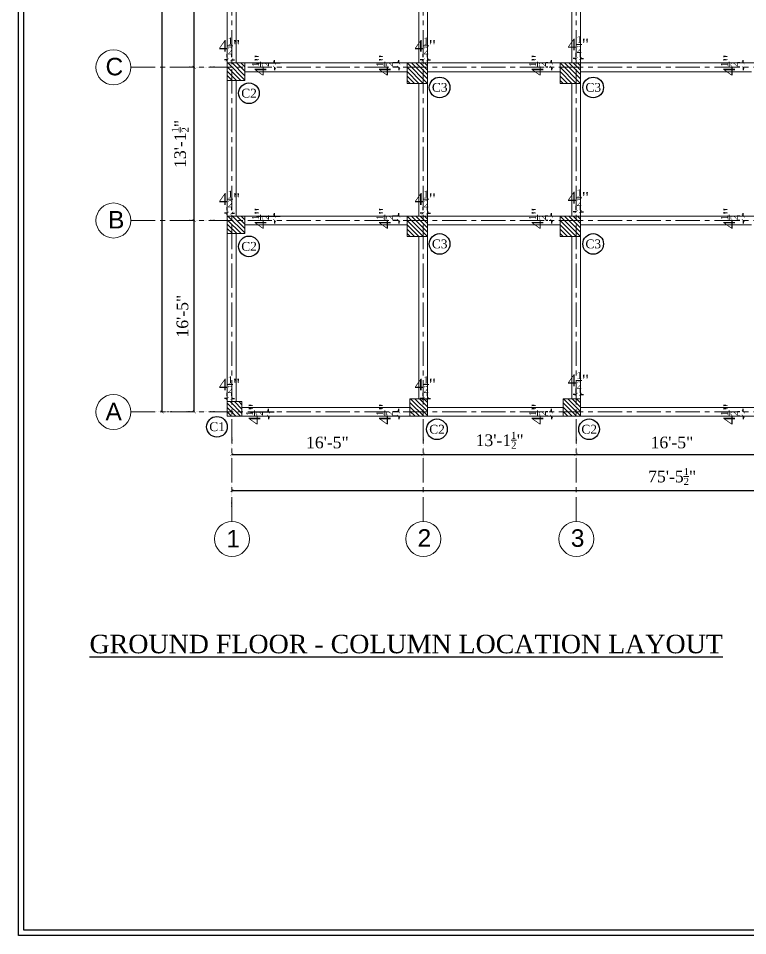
# Model space of a CAD drawing. Header units: feet. Extents: x 35006 to 48642, y 16494 to 18305.
# Drawn here: x 41911 to 42661, y 16494 to 17437 of the extents above; entities that cross this region are included whole.
import ezdxf

# ---------------------------------------------------------------- set-up
doc = ezdxf.new("R2010")
doc.units = ezdxf.units.FT
doc.linetypes.add('CENTER', pattern=[2, 1.25, -0.25, 0.25, -0.25])
doc.linetypes.add('DOT2', pattern=[0.125, 0, -0.125])
for name, color, linetype in [('0_TEXT', 1, 'Continuous'), ('DIM', 1, 'Continuous'), ('ST DIM', 11, 'Continuous'), ('ST TEX', 3, 'Continuous')]:
    doc.layers.add(name, color=color, linetype=linetype)
for name, color, linetype, lineweight in [('Column', 1, 'Continuous', 15), ('Hatch', 9, 'Continuous', 9), ('ST GRIDS', 6, 'CENTER', 9), ('Wall', 3, 'Continuous', 13)]:
    doc.layers.add(name, color=color, linetype=linetype, lineweight=lineweight)
doc.styles.add('RomanS', font='times.ttf')
doc.styles.get("Standard").update_dxf_attribs({"font": 'arial.ttf'})
doc.dimstyles.new('1-1', dxfattribs={"dimtxt": 9, "dimasz": 5, "dimexe": 6, "dimexo": 6, "dimgap": 3, "dimtad": 1, "dimdec": 1, "dimzin": 0, "dimdsep": 46, "dimlunit": 4, "dimtxsty": 'RomanS', "dimblk": 'ARCHTICK', "dimcen": 0.09, "dimclrd": 256, "dimclre": 256, "dimclrt": 3, "dimadec": 0, "dimazin": 0, "dimtfac": 0.6, "dimtdec": 1, "dimtix": 1, "dimtofl": 0, "dimtmove": 1, "dimatfit": 0, "dimfxl": 1, "dimtolj": 1, "dimtzin": 0, "dimarcsym": 0})
pattern_1 = [(315, (2300.4924, 9), (2.24506403, 2.24506403), [])]
pattern_2 = [(315, (2309.4924, 0), (2.24506403, 2.24506403), [])]

# ---------------------------------------------------------------- blocks, each defined once
blk = doc.blocks.new('_ArchTick')
at = {"color": 0, "const_width": 0.15}
blk.add_lwpolyline([(-0.5, -0.5), (0.5, 0.5)], dxfattribs=at)
blk = doc.blocks.new('*D29')
at = {"layer": 'Defpoints', "color": 0, "ltscale": 10, "transparency": 16777216}
for p in [(42092.27, 17583.88), (42131.44, 17583.88), (42131.44, 17387.03)]:
    blk.add_point(p, dxfattribs=at)
at = {"layer": 'ST DIM', "linetype": 'DOT2', "lineweight": -2, "ltscale": 10, "transparency": 16777216}
for p, q in [((42125.44, 17583.88), (42086.27, 17583.88)), ((42125.44, 17387.03), (42086.27, 17387.03))]:
    blk.add_line(p, q, dxfattribs=at)
at = {"layer": 'ST DIM', "lineweight": -2, "ltscale": 10, "transparency": 16777216}
blk.add_line((42092.27, 17387.03), (42092.27, 17583.88), dxfattribs=at)
at = {"layer": 'ST DIM', "lineweight": -2, "ltscale": 10, "transparency": 16777216, "xscale": 3, "yscale": 3, "zscale": 3}
for p, rotation in [((42092.27, 17583.88), 90), ((42092.27, 17387.03), 270)]:
    blk.add_blockref('_ArchTick', p, dxfattribs=dict(at, rotation=rotation))
at = {"layer": 'ST DIM', "color": 3, "lineweight": 13, "ltscale": 10, "transparency": 16777216, "insert": (42080.16, 17485.46), "char_height": 12, "attachment_point": 5, "rotation": 90, "style": 'RomanS'}
blk.add_mtext('\\A1;16\'-5"', dxfattribs=at)
blk = doc.blocks.new('*D30')
at = {"layer": 'Defpoints', "color": 0, "ltscale": 10, "transparency": 16777216}
for p in [(42092.27, 17387.03), (42131.44, 17387.03), (42131.44, 17229.56)]:
    blk.add_point(p, dxfattribs=at)
at = {"layer": 'ST DIM', "linetype": 'DOT2', "lineweight": -2, "ltscale": 10, "transparency": 16777216}
for p, q in [((42125.44, 17387.03), (42086.27, 17387.03)), ((42125.44, 17229.56), (42086.27, 17229.56))]:
    blk.add_line(p, q, dxfattribs=at)
at = {"layer": 'ST DIM', "lineweight": -2, "ltscale": 10, "transparency": 16777216}
blk.add_line((42092.27, 17229.56), (42092.27, 17387.03), dxfattribs=at)
at = {"layer": 'ST DIM', "lineweight": -2, "ltscale": 10, "transparency": 16777216, "xscale": 3, "yscale": 3, "zscale": 3}
for p, rotation in [((42092.27, 17387.03), 90), ((42092.27, 17229.56), 270)]:
    blk.add_blockref('_ArchTick', p, dxfattribs=dict(at, rotation=rotation))
at = {"layer": 'ST DIM', "color": 3, "lineweight": 13, "ltscale": 10, "transparency": 16777216, "insert": (42077.78, 17308.29), "char_height": 12, "attachment_point": 5, "rotation": 90, "style": 'RomanS'}
blk.add_mtext('\\A1;13\'-1{\\H0.6x;\\S1/2;}"', dxfattribs=at)
blk = doc.blocks.new('*D31')
at = {"layer": 'Defpoints', "color": 0, "ltscale": 10, "transparency": 16777216}
for p in [(42092.27, 17229.56), (42131.44, 17229.56), (42131.44, 17032.81)]:
    blk.add_point(p, dxfattribs=at)
at = {"layer": 'ST DIM', "linetype": 'DOT2', "lineweight": -2, "ltscale": 10, "transparency": 16777216}
for p, q in [((42125.44, 17229.56), (42086.27, 17229.56)), ((42125.44, 17032.81), (42086.27, 17032.81))]:
    blk.add_line(p, q, dxfattribs=at)
at = {"layer": 'ST DIM', "lineweight": -2, "ltscale": 10, "transparency": 16777216}
blk.add_line((42092.27, 17032.81), (42092.27, 17229.56), dxfattribs=at)
at = {"layer": 'ST DIM', "lineweight": -2, "ltscale": 10, "transparency": 16777216, "xscale": 3, "yscale": 3, "zscale": 3}
for p, rotation in [((42092.27, 17229.56), 90), ((42092.27, 17032.81), 270)]:
    blk.add_blockref('_ArchTick', p, dxfattribs=dict(at, rotation=rotation))
at = {"layer": 'ST DIM', "color": 3, "lineweight": 13, "ltscale": 10, "transparency": 16777216, "insert": (42080.16, 17131.18), "char_height": 12, "attachment_point": 5, "rotation": 90, "style": 'RomanS'}
blk.add_mtext('\\A1;16\'-5"', dxfattribs=at)
blk = doc.blocks.new('*D32')
at = {"layer": 'Defpoints', "color": 0, "ltscale": 10, "transparency": 16777216}
for p in [(42130.78, 17018.71), (42327.63, 17018.71), (42327.63, 16989.15)]:
    blk.add_point(p, dxfattribs=at)
at = {"layer": 'ST DIM', "linetype": 'DOT2', "lineweight": -2, "ltscale": 10, "transparency": 16777216}
for p, q in [((42130.78, 17012.71), (42130.78, 16983.15)), ((42327.63, 17012.71), (42327.63, 16983.15))]:
    blk.add_line(p, q, dxfattribs=at)
at = {"layer": 'ST DIM', "lineweight": -2, "ltscale": 10, "transparency": 16777216}
blk.add_line((42130.78, 16989.15), (42327.63, 16989.15), dxfattribs=at)
at = {"layer": 'ST DIM', "lineweight": -2, "ltscale": 10, "transparency": 16777216, "xscale": 3, "yscale": 3, "zscale": 3, "rotation": 180}
blk.add_blockref('_ArchTick', (42130.78, 16989.15), dxfattribs=at)
at = {"layer": 'ST DIM', "lineweight": -2, "ltscale": 10, "transparency": 16777216, "xscale": 3, "yscale": 3, "zscale": 3}
blk.add_blockref('_ArchTick', (42327.63, 16989.15), dxfattribs=at)
at = {"layer": 'ST DIM', "color": 3, "lineweight": 13, "ltscale": 10, "transparency": 16777216, "insert": (42229.2, 17001.26), "char_height": 12, "attachment_point": 5, "style": 'RomanS'}
blk.add_mtext('\\A1;16\'-5"', dxfattribs=at)
blk = doc.blocks.new('*D24')
at = {"layer": 'Defpoints', "color": 0, "ltscale": 10, "transparency": 16777216}
for p in [(42327.63, 17018.71), (42485.02, 17018.71), (42485.02, 16989.15)]:
    blk.add_point(p, dxfattribs=at)
at = {"layer": 'ST DIM', "linetype": 'DOT2', "lineweight": -2, "ltscale": 10, "transparency": 16777216}
for p, q in [((42327.63, 17012.71), (42327.63, 16983.15)), ((42485.02, 17012.71), (42485.02, 16983.15))]:
    blk.add_line(p, q, dxfattribs=at)
at = {"layer": 'ST DIM', "lineweight": -2, "ltscale": 10, "transparency": 16777216}
blk.add_line((42327.63, 16989.15), (42485.02, 16989.15), dxfattribs=at)
at = {"layer": 'ST DIM', "lineweight": -2, "ltscale": 10, "transparency": 16777216, "xscale": 3, "yscale": 3, "zscale": 3, "rotation": 180}
blk.add_blockref('_ArchTick', (42327.63, 16989.15), dxfattribs=at)
at = {"layer": 'ST DIM', "lineweight": -2, "ltscale": 10, "transparency": 16777216, "xscale": 3, "yscale": 3, "zscale": 3}
blk.add_blockref('_ArchTick', (42485.02, 16989.15), dxfattribs=at)
at = {"layer": 'ST DIM', "color": 3, "lineweight": 13, "ltscale": 10, "transparency": 16777216, "insert": (42406.32, 17003.64), "char_height": 12, "attachment_point": 5, "style": 'RomanS'}
blk.add_mtext('\\A1;13\'-1{\\H0.6x;\\S1/2;}"', dxfattribs=at)
blk = doc.blocks.new('*D25')
at = {"layer": 'Defpoints', "color": 0, "ltscale": 10, "transparency": 16777216}
for p in [(42485.02, 17018.71), (42681.94, 17018.71), (42681.94, 16989.15)]:
    blk.add_point(p, dxfattribs=at)
at = {"layer": 'ST DIM', "linetype": 'DOT2', "lineweight": -2, "ltscale": 10, "transparency": 16777216}
for p, q in [((42485.02, 17012.71), (42485.02, 16983.15)), ((42681.94, 17012.71), (42681.94, 16983.15))]:
    blk.add_line(p, q, dxfattribs=at)
at = {"layer": 'ST DIM', "lineweight": -2, "ltscale": 10, "transparency": 16777216}
blk.add_line((42485.02, 16989.15), (42681.94, 16989.15), dxfattribs=at)
at = {"layer": 'ST DIM', "lineweight": -2, "ltscale": 10, "transparency": 16777216, "xscale": 3, "yscale": 3, "zscale": 3, "rotation": 180}
blk.add_blockref('_ArchTick', (42485.02, 16989.15), dxfattribs=at)
at = {"layer": 'ST DIM', "lineweight": -2, "ltscale": 10, "transparency": 16777216, "xscale": 3, "yscale": 3, "zscale": 3}
blk.add_blockref('_ArchTick', (42681.94, 16989.15), dxfattribs=at)
at = {"layer": 'ST DIM', "color": 3, "lineweight": 13, "ltscale": 10, "transparency": 16777216, "insert": (42583.48, 17001.26), "char_height": 12, "attachment_point": 5, "style": 'RomanS'}
blk.add_mtext('\\A1;16\'-5"', dxfattribs=at)
blk = doc.blocks.new('*D33')
at = {"layer": 'Defpoints', "color": 0, "ltscale": 10, "transparency": 16777216}
for p in [(43036.42, 16951.83), (42131.02, 16920.25), (43036.42, 16920.25)]:
    blk.add_point(p, dxfattribs=at)
at = {"layer": 'ST DIM', "linetype": 'DOT2', "lineweight": -2, "ltscale": 10, "transparency": 16777216}
for p, q in [((42131.02, 16926.25), (42131.02, 16957.83)), ((43036.42, 16926.25), (43036.42, 16957.83))]:
    blk.add_line(p, q, dxfattribs=at)
at = {"layer": 'ST DIM', "lineweight": -2, "ltscale": 10, "transparency": 16777216}
blk.add_line((42131.02, 16951.83), (43036.42, 16951.83), dxfattribs=at)
at = {"layer": 'ST DIM', "lineweight": -2, "ltscale": 10, "transparency": 16777216, "xscale": 3, "yscale": 3, "zscale": 3, "rotation": 180}
blk.add_blockref('_ArchTick', (42131.02, 16951.83), dxfattribs=at)
at = {"layer": 'ST DIM', "lineweight": -2, "ltscale": 10, "transparency": 16777216, "xscale": 3, "yscale": 3, "zscale": 3}
blk.add_blockref('_ArchTick', (43036.42, 16951.83), dxfattribs=at)
at = {"layer": 'ST DIM', "color": 3, "lineweight": 13, "ltscale": 10, "transparency": 16777216, "insert": (42583.72, 16966.34), "char_height": 12, "attachment_point": 5, "style": 'RomanS'}
blk.add_mtext('\\A1;75\'-5{\\H0.6x;\\S1/2;}"', dxfattribs=at)
blk = doc.blocks.new('*D23')
at = {"layer": 'Defpoints', "color": 0, "ltscale": 10, "transparency": 16777216}
for p in [(42059.28, 17938.21), (42092.27, 17938.21), (42092.27, 17032.81)]:
    blk.add_point(p, dxfattribs=at)
at = {"layer": 'ST DIM', "linetype": 'DOT2', "lineweight": -2, "ltscale": 10, "transparency": 16777216}
for p, q in [((42086.27, 17938.21), (42053.28, 17938.21)), ((42086.27, 17032.81), (42053.28, 17032.81))]:
    blk.add_line(p, q, dxfattribs=at)
at = {"layer": 'ST DIM', "lineweight": -2, "ltscale": 10, "transparency": 16777216}
blk.add_line((42059.28, 17032.81), (42059.28, 17938.21), dxfattribs=at)
at = {"layer": 'ST DIM', "lineweight": -2, "ltscale": 10, "transparency": 16777216, "xscale": 3, "yscale": 3, "zscale": 3}
for p, rotation in [((42059.28, 17938.21), 90), ((42059.28, 17032.81), 270)]:
    blk.add_blockref('_ArchTick', p, dxfattribs=dict(at, rotation=rotation))
at = {"layer": 'ST DIM', "color": 3, "lineweight": 13, "ltscale": 10, "transparency": 16777216, "insert": (42044.78, 17485.51), "char_height": 12, "attachment_point": 5, "rotation": 90, "style": 'RomanS'}
blk.add_mtext('\\A1;75\'-5{\\H0.6x;\\S1/2;}"', dxfattribs=at)
blk = doc.blocks.new('*D48')
at = {"layer": 'Defpoints', "color": 0, "ltscale": 10, "transparency": 16777216}
for p in [(42126.28, 17391.55), (42130.78, 17394.66), (42130.78, 17391.55)]:
    blk.add_point(p, dxfattribs=at)
at = {"layer": 'ST DIM', "lineweight": -2, "ltscale": 10, "transparency": 16777216}
for p, q in [((42126.28, 17397.55), (42126.28, 17400.66)), ((42130.78, 17397.55), (42130.78, 17400.66)), ((42126.28, 17394.66), (42123.28, 17394.66)), ((42130.78, 17394.66), (42133.78, 17394.66))]:
    blk.add_line(p, q, dxfattribs=at)
at = {"layer": 'ST DIM', "lineweight": -2, "ltscale": 10, "transparency": 16777216, "xscale": 3, "yscale": 3, "zscale": 3}
blk.add_blockref('_ArchTick', (42126.28, 17394.66), dxfattribs=at)
at = {"layer": 'ST DIM', "lineweight": -2, "ltscale": 10, "transparency": 16777216, "xscale": 3, "yscale": 3, "zscale": 3, "rotation": 180}
blk.add_blockref('_ArchTick', (42130.78, 17394.66), dxfattribs=at)
at = {"layer": 'ST DIM', "color": 3, "lineweight": 13, "ltscale": 10, "transparency": 16777216, "insert": (42128.53, 17409.05), "char_height": 12, "attachment_point": 5, "style": 'RomanS'}
blk.add_mtext('\\A1;4{\\H0.6x;\\S1/2;}"', dxfattribs=at)
blk = doc.blocks.new('*D49')
at = {"layer": 'Defpoints', "color": 0, "ltscale": 10, "transparency": 16777216}
for p in [(42150.42, 17391.55), (42174.79, 17387.05), (42174.79, 17387.05)]:
    blk.add_point(p, dxfattribs=at)
at = {"layer": 'ST DIM', "lineweight": -2, "ltscale": 10, "transparency": 16777216}
for p, q in [((42156.42, 17391.55), (42180.79, 17391.55)), ((42174.79, 17391.55), (42174.79, 17394.55)), ((42174.79, 17387.05), (42174.79, 17384.05)), ((42180.79, 17387.05), (42180.79, 17387.05))]:
    blk.add_line(p, q, dxfattribs=at)
at = {"layer": 'ST DIM', "lineweight": -2, "ltscale": 10, "transparency": 16777216, "xscale": 3, "yscale": 3, "zscale": 3}
for p, rotation in [((42174.79, 17391.55), 270), ((42174.79, 17387.05), 90)]:
    blk.add_blockref('_ArchTick', p, dxfattribs=dict(at, rotation=rotation))
at = {"layer": 'ST DIM', "color": 3, "lineweight": 13, "ltscale": 10, "transparency": 16777216, "insert": (42160.4, 17389.3), "char_height": 12, "attachment_point": 5, "rotation": 90, "style": 'RomanS'}
blk.add_mtext('\\A1;4{\\H0.6x;\\S1/2;}"', dxfattribs=at)
blk = doc.blocks.new('*D50')
at = {"layer": 'Defpoints', "color": 0, "ltscale": 10, "transparency": 16777216}
for p in [(42327.63, 17391.55), (42332.13, 17394.66), (42332.13, 17391.55)]:
    blk.add_point(p, dxfattribs=at)
at = {"layer": 'ST DIM', "lineweight": -2, "ltscale": 10, "transparency": 16777216}
for p, q in [((42327.63, 17397.55), (42327.63, 17400.66)), ((42332.13, 17397.55), (42332.13, 17400.66)), ((42327.63, 17394.66), (42324.63, 17394.66)), ((42332.13, 17394.66), (42335.13, 17394.66))]:
    blk.add_line(p, q, dxfattribs=at)
at = {"layer": 'ST DIM', "lineweight": -2, "ltscale": 10, "transparency": 16777216, "xscale": 3, "yscale": 3, "zscale": 3}
blk.add_blockref('_ArchTick', (42327.63, 17394.66), dxfattribs=at)
at = {"layer": 'ST DIM', "lineweight": -2, "ltscale": 10, "transparency": 16777216, "xscale": 3, "yscale": 3, "zscale": 3, "rotation": 180}
blk.add_blockref('_ArchTick', (42332.13, 17394.66), dxfattribs=at)
at = {"layer": 'ST DIM', "color": 3, "lineweight": 13, "ltscale": 10, "transparency": 16777216, "insert": (42329.88, 17409.05), "char_height": 12, "attachment_point": 5, "style": 'RomanS'}
blk.add_mtext('\\A1;4{\\H0.6x;\\S1/2;}"', dxfattribs=at)
blk = doc.blocks.new('*D51')
at = {"layer": 'Defpoints', "color": 0, "ltscale": 10, "transparency": 16777216}
for p in [(42485.02, 17391.55), (42489.52, 17396.07), (42489.52, 17391.55)]:
    blk.add_point(p, dxfattribs=at)
at = {"layer": 'ST DIM', "lineweight": -2, "ltscale": 10, "transparency": 16777216}
for p, q in [((42485.02, 17397.55), (42485.02, 17402.07)), ((42489.52, 17397.55), (42489.52, 17402.07)), ((42485.02, 17396.07), (42482.02, 17396.07)), ((42489.52, 17396.07), (42492.52, 17396.07))]:
    blk.add_line(p, q, dxfattribs=at)
at = {"layer": 'ST DIM', "lineweight": -2, "ltscale": 10, "transparency": 16777216, "xscale": 3, "yscale": 3, "zscale": 3}
blk.add_blockref('_ArchTick', (42485.02, 17396.07), dxfattribs=at)
at = {"layer": 'ST DIM', "lineweight": -2, "ltscale": 10, "transparency": 16777216, "xscale": 3, "yscale": 3, "zscale": 3, "rotation": 180}
blk.add_blockref('_ArchTick', (42489.52, 17396.07), dxfattribs=at)
at = {"layer": 'ST DIM', "color": 3, "lineweight": 13, "ltscale": 10, "transparency": 16777216, "insert": (42487.27, 17410.45), "char_height": 12, "attachment_point": 5, "style": 'RomanS'}
blk.add_mtext('\\A1;4{\\H0.6x;\\S1/2;}"', dxfattribs=at)
blk = doc.blocks.new('*D55')
at = {"layer": 'Defpoints', "color": 0, "ltscale": 10, "transparency": 16777216}
for p in [(42308.13, 17391.55), (42302.56, 17387.05), (42308.13, 17387.05)]:
    blk.add_point(p, dxfattribs=at)
at = {"layer": 'ST DIM', "lineweight": -2, "ltscale": 10, "transparency": 16777216}
for p, q in [((42302.13, 17391.55), (42296.56, 17391.55)), ((42302.56, 17391.55), (42302.56, 17394.55)), ((42302.13, 17387.05), (42296.56, 17387.05)), ((42302.56, 17387.05), (42302.56, 17384.05))]:
    blk.add_line(p, q, dxfattribs=at)
at = {"layer": 'ST DIM', "lineweight": -2, "ltscale": 10, "transparency": 16777216, "xscale": 3, "yscale": 3, "zscale": 3}
for p, rotation in [((42302.56, 17391.55), 270), ((42302.56, 17387.05), 90)]:
    blk.add_blockref('_ArchTick', p, dxfattribs=dict(at, rotation=rotation))
at = {"layer": 'ST DIM', "color": 3, "lineweight": 13, "ltscale": 10, "transparency": 16777216, "insert": (42288.17, 17389.3), "char_height": 12, "attachment_point": 5, "rotation": 90, "style": 'RomanS'}
blk.add_mtext('\\A1;4{\\H0.6x;\\S1/2;}"', dxfattribs=at)
blk = doc.blocks.new('*D56')
at = {"layer": 'Defpoints', "color": 0, "ltscale": 10, "transparency": 16777216}
for p in [(42462.02, 17391.55), (42459.66, 17387.05), (42462.02, 17387.05)]:
    blk.add_point(p, dxfattribs=at)
at = {"layer": 'ST DIM', "lineweight": -2, "ltscale": 10, "transparency": 16777216}
for p, q in [((42456.02, 17391.55), (42453.66, 17391.55)), ((42459.66, 17391.55), (42459.66, 17394.55)), ((42456.02, 17387.05), (42453.66, 17387.05)), ((42459.66, 17387.05), (42459.66, 17384.05))]:
    blk.add_line(p, q, dxfattribs=at)
at = {"layer": 'ST DIM', "lineweight": -2, "ltscale": 10, "transparency": 16777216, "xscale": 3, "yscale": 3, "zscale": 3}
for p, rotation in [((42459.66, 17391.55), 270), ((42459.66, 17387.05), 90)]:
    blk.add_blockref('_ArchTick', p, dxfattribs=dict(at, rotation=rotation))
at = {"layer": 'ST DIM', "color": 3, "lineweight": 13, "ltscale": 10, "transparency": 16777216, "insert": (42445.27, 17389.3), "char_height": 12, "attachment_point": 5, "rotation": 90, "style": 'RomanS'}
blk.add_mtext('\\A1;4{\\H0.6x;\\S1/2;}"', dxfattribs=at)
blk = doc.blocks.new('*D57')
at = {"layer": 'Defpoints', "color": 0, "ltscale": 10, "transparency": 16777216}
for p in [(42659.23, 17391.55), (42656.86, 17387.05), (42659.23, 17387.05)]:
    blk.add_point(p, dxfattribs=at)
at = {"layer": 'ST DIM', "lineweight": -2, "ltscale": 10, "transparency": 16777216}
for p, q in [((42653.23, 17391.55), (42650.86, 17391.55)), ((42656.86, 17391.55), (42656.86, 17394.55)), ((42653.23, 17387.05), (42650.86, 17387.05)), ((42656.86, 17387.05), (42656.86, 17384.05))]:
    blk.add_line(p, q, dxfattribs=at)
at = {"layer": 'ST DIM', "lineweight": -2, "ltscale": 10, "transparency": 16777216, "xscale": 3, "yscale": 3, "zscale": 3}
for p, rotation in [((42656.86, 17391.55), 270), ((42656.86, 17387.05), 90)]:
    blk.add_blockref('_ArchTick', p, dxfattribs=dict(at, rotation=rotation))
at = {"layer": 'ST DIM', "color": 3, "lineweight": 13, "ltscale": 10, "transparency": 16777216, "insert": (42642.48, 17389.3), "char_height": 12, "attachment_point": 5, "rotation": 90, "style": 'RomanS'}
blk.add_mtext('\\A1;4{\\H0.6x;\\S1/2;}"', dxfattribs=at)
blk = doc.blocks.new('*D84')
at = {"layer": 'Defpoints', "color": 0, "ltscale": 10, "transparency": 16777216}
for p in [(42126.28, 17234.11), (42130.78, 17237.22), (42130.78, 17234.11)]:
    blk.add_point(p, dxfattribs=at)
at = {"layer": 'ST DIM', "lineweight": -2, "ltscale": 10, "transparency": 16777216}
for p, q in [((42126.28, 17240.11), (42126.28, 17243.22)), ((42130.78, 17240.11), (42130.78, 17243.22)), ((42126.28, 17237.22), (42123.28, 17237.22)), ((42130.78, 17237.22), (42133.78, 17237.22))]:
    blk.add_line(p, q, dxfattribs=at)
at = {"layer": 'ST DIM', "lineweight": -2, "ltscale": 10, "transparency": 16777216, "xscale": 3, "yscale": 3, "zscale": 3}
blk.add_blockref('_ArchTick', (42126.28, 17237.22), dxfattribs=at)
at = {"layer": 'ST DIM', "lineweight": -2, "ltscale": 10, "transparency": 16777216, "xscale": 3, "yscale": 3, "zscale": 3, "rotation": 180}
blk.add_blockref('_ArchTick', (42130.78, 17237.22), dxfattribs=at)
at = {"layer": 'ST DIM', "color": 3, "lineweight": 13, "ltscale": 10, "transparency": 16777216, "insert": (42128.53, 17251.61), "char_height": 12, "attachment_point": 5, "style": 'RomanS'}
blk.add_mtext('\\A1;4{\\H0.6x;\\S1/2;}"', dxfattribs=at)
blk = doc.blocks.new('*D85')
at = {"layer": 'Defpoints', "color": 0, "ltscale": 10, "transparency": 16777216}
for p in [(42150.42, 17234.11), (42174.79, 17229.61), (42174.79, 17229.61)]:
    blk.add_point(p, dxfattribs=at)
at = {"layer": 'ST DIM', "lineweight": -2, "ltscale": 10, "transparency": 16777216}
for p, q in [((42156.42, 17234.11), (42180.79, 17234.11)), ((42174.79, 17234.11), (42174.79, 17237.11)), ((42174.79, 17229.61), (42174.79, 17226.61)), ((42180.79, 17229.61), (42180.79, 17229.61))]:
    blk.add_line(p, q, dxfattribs=at)
at = {"layer": 'ST DIM', "lineweight": -2, "ltscale": 10, "transparency": 16777216, "xscale": 3, "yscale": 3, "zscale": 3}
for p, rotation in [((42174.79, 17234.11), 270), ((42174.79, 17229.61), 90)]:
    blk.add_blockref('_ArchTick', p, dxfattribs=dict(at, rotation=rotation))
at = {"layer": 'ST DIM', "color": 3, "lineweight": 13, "ltscale": 10, "transparency": 16777216, "insert": (42160.4, 17231.86), "char_height": 12, "attachment_point": 5, "rotation": 90, "style": 'RomanS'}
blk.add_mtext('\\A1;4{\\H0.6x;\\S1/2;}"', dxfattribs=at)
blk = doc.blocks.new('*D86')
at = {"layer": 'Defpoints', "color": 0, "ltscale": 10, "transparency": 16777216}
for p in [(42327.63, 17234.11), (42332.13, 17237.22), (42332.13, 17234.11)]:
    blk.add_point(p, dxfattribs=at)
at = {"layer": 'ST DIM', "lineweight": -2, "ltscale": 10, "transparency": 16777216}
for p, q in [((42327.63, 17240.11), (42327.63, 17243.22)), ((42332.13, 17240.11), (42332.13, 17243.22)), ((42327.63, 17237.22), (42324.63, 17237.22)), ((42332.13, 17237.22), (42335.13, 17237.22))]:
    blk.add_line(p, q, dxfattribs=at)
at = {"layer": 'ST DIM', "lineweight": -2, "ltscale": 10, "transparency": 16777216, "xscale": 3, "yscale": 3, "zscale": 3}
blk.add_blockref('_ArchTick', (42327.63, 17237.22), dxfattribs=at)
at = {"layer": 'ST DIM', "lineweight": -2, "ltscale": 10, "transparency": 16777216, "xscale": 3, "yscale": 3, "zscale": 3, "rotation": 180}
blk.add_blockref('_ArchTick', (42332.13, 17237.22), dxfattribs=at)
at = {"layer": 'ST DIM', "color": 3, "lineweight": 13, "ltscale": 10, "transparency": 16777216, "insert": (42329.88, 17251.61), "char_height": 12, "attachment_point": 5, "style": 'RomanS'}
blk.add_mtext('\\A1;4{\\H0.6x;\\S1/2;}"', dxfattribs=at)
blk = doc.blocks.new('*D90')
at = {"layer": 'Defpoints', "color": 0, "ltscale": 10, "transparency": 16777216}
for p in [(42308.13, 17234.11), (42302.56, 17229.61), (42308.13, 17229.61)]:
    blk.add_point(p, dxfattribs=at)
at = {"layer": 'ST DIM', "lineweight": -2, "ltscale": 10, "transparency": 16777216}
for p, q in [((42302.13, 17234.11), (42296.56, 17234.11)), ((42302.56, 17234.11), (42302.56, 17237.11)), ((42302.13, 17229.61), (42296.56, 17229.61)), ((42302.56, 17229.61), (42302.56, 17226.61))]:
    blk.add_line(p, q, dxfattribs=at)
at = {"layer": 'ST DIM', "lineweight": -2, "ltscale": 10, "transparency": 16777216, "xscale": 3, "yscale": 3, "zscale": 3}
for p, rotation in [((42302.56, 17234.11), 270), ((42302.56, 17229.61), 90)]:
    blk.add_blockref('_ArchTick', p, dxfattribs=dict(at, rotation=rotation))
at = {"layer": 'ST DIM', "color": 3, "lineweight": 13, "ltscale": 10, "transparency": 16777216, "insert": (42288.17, 17231.86), "char_height": 12, "attachment_point": 5, "rotation": 90, "style": 'RomanS'}
blk.add_mtext('\\A1;4{\\H0.6x;\\S1/2;}"', dxfattribs=at)
blk = doc.blocks.new('*D91')
at = {"layer": 'Defpoints', "color": 0, "ltscale": 10, "transparency": 16777216}
for p in [(42659.23, 17234.11), (42656.86, 17229.61), (42659.23, 17229.61)]:
    blk.add_point(p, dxfattribs=at)
at = {"layer": 'ST DIM', "lineweight": -2, "ltscale": 10, "transparency": 16777216}
for p, q in [((42653.23, 17234.11), (42650.86, 17234.11)), ((42656.86, 17234.11), (42656.86, 17237.11)), ((42653.23, 17229.61), (42650.86, 17229.61)), ((42656.86, 17229.61), (42656.86, 17226.61))]:
    blk.add_line(p, q, dxfattribs=at)
at = {"layer": 'ST DIM', "lineweight": -2, "ltscale": 10, "transparency": 16777216, "xscale": 3, "yscale": 3, "zscale": 3}
for p, rotation in [((42656.86, 17234.11), 270), ((42656.86, 17229.61), 90)]:
    blk.add_blockref('_ArchTick', p, dxfattribs=dict(at, rotation=rotation))
at = {"layer": 'ST DIM', "color": 3, "lineweight": 13, "ltscale": 10, "transparency": 16777216, "insert": (42642.48, 17231.86), "char_height": 12, "attachment_point": 5, "rotation": 90, "style": 'RomanS'}
blk.add_mtext('\\A1;4{\\H0.6x;\\S1/2;}"', dxfattribs=at)
blk = doc.blocks.new('*D94')
at = {"layer": 'Defpoints', "color": 0, "ltscale": 10, "transparency": 16777216}
for p in [(42126.28, 17043.31), (42130.78, 17046.42), (42130.78, 17043.31)]:
    blk.add_point(p, dxfattribs=at)
at = {"layer": 'ST DIM', "lineweight": -2, "ltscale": 10, "transparency": 16777216}
for p, q in [((42126.28, 17049.31), (42126.28, 17052.42)), ((42130.78, 17049.31), (42130.78, 17052.42)), ((42126.28, 17046.42), (42123.28, 17046.42)), ((42130.78, 17046.42), (42133.78, 17046.42))]:
    blk.add_line(p, q, dxfattribs=at)
at = {"layer": 'ST DIM', "lineweight": -2, "ltscale": 10, "transparency": 16777216, "xscale": 3, "yscale": 3, "zscale": 3}
blk.add_blockref('_ArchTick', (42126.28, 17046.42), dxfattribs=at)
at = {"layer": 'ST DIM', "lineweight": -2, "ltscale": 10, "transparency": 16777216, "xscale": 3, "yscale": 3, "zscale": 3, "rotation": 180}
blk.add_blockref('_ArchTick', (42130.78, 17046.42), dxfattribs=at)
at = {"layer": 'ST DIM', "color": 3, "lineweight": 13, "ltscale": 10, "transparency": 16777216, "insert": (42128.53, 17060.81), "char_height": 12, "attachment_point": 5, "style": 'RomanS'}
blk.add_mtext('\\A1;4{\\H0.6x;\\S1/2;}"', dxfattribs=at)
blk = doc.blocks.new('*D95')
at = {"layer": 'Defpoints', "color": 0, "ltscale": 10, "transparency": 16777216}
for p in [(42144.24, 17032.81), (42168.6, 17028.31), (42168.6, 17028.31)]:
    blk.add_point(p, dxfattribs=at)
at = {"layer": 'ST DIM', "lineweight": -2, "ltscale": 10, "transparency": 16777216}
for p, q in [((42150.24, 17032.81), (42174.6, 17032.81)), ((42168.6, 17032.81), (42168.6, 17035.81)), ((42168.6, 17028.31), (42168.6, 17025.31)), ((42174.6, 17028.31), (42174.6, 17028.31))]:
    blk.add_line(p, q, dxfattribs=at)
at = {"layer": 'ST DIM', "lineweight": -2, "ltscale": 10, "transparency": 16777216, "xscale": 3, "yscale": 3, "zscale": 3}
for p, rotation in [((42168.6, 17032.81), 270), ((42168.6, 17028.31), 90)]:
    blk.add_blockref('_ArchTick', p, dxfattribs=dict(at, rotation=rotation))
at = {"layer": 'ST DIM', "color": 3, "lineweight": 13, "ltscale": 10, "transparency": 16777216, "insert": (42154.22, 17030.56), "char_height": 12, "attachment_point": 5, "rotation": 90, "style": 'RomanS'}
blk.add_mtext('\\A1;4{\\H0.6x;\\S1/2;}"', dxfattribs=at)
blk = doc.blocks.new('*D96')
at = {"layer": 'Defpoints', "color": 0, "ltscale": 10, "transparency": 16777216}
for p in [(42327.63, 17043.31), (42332.13, 17046.42), (42332.13, 17043.31)]:
    blk.add_point(p, dxfattribs=at)
at = {"layer": 'ST DIM', "lineweight": -2, "ltscale": 10, "transparency": 16777216}
for p, q in [((42327.63, 17049.31), (42327.63, 17052.42)), ((42332.13, 17049.31), (42332.13, 17052.42)), ((42327.63, 17046.42), (42324.63, 17046.42)), ((42332.13, 17046.42), (42335.13, 17046.42))]:
    blk.add_line(p, q, dxfattribs=at)
at = {"layer": 'ST DIM', "lineweight": -2, "ltscale": 10, "transparency": 16777216, "xscale": 3, "yscale": 3, "zscale": 3}
blk.add_blockref('_ArchTick', (42327.63, 17046.42), dxfattribs=at)
at = {"layer": 'ST DIM', "lineweight": -2, "ltscale": 10, "transparency": 16777216, "xscale": 3, "yscale": 3, "zscale": 3, "rotation": 180}
blk.add_blockref('_ArchTick', (42332.13, 17046.42), dxfattribs=at)
at = {"layer": 'ST DIM', "color": 3, "lineweight": 13, "ltscale": 10, "transparency": 16777216, "insert": (42329.88, 17060.81), "char_height": 12, "attachment_point": 5, "style": 'RomanS'}
blk.add_mtext('\\A1;4{\\H0.6x;\\S1/2;}"', dxfattribs=at)
blk = doc.blocks.new('*D100')
at = {"layer": 'Defpoints', "color": 0, "ltscale": 10, "transparency": 16777216}
for p in [(42308.13, 17032.81), (42302.56, 17028.31), (42308.13, 17028.31)]:
    blk.add_point(p, dxfattribs=at)
at = {"layer": 'ST DIM', "lineweight": -2, "ltscale": 10, "transparency": 16777216}
for p, q in [((42302.13, 17032.81), (42296.56, 17032.81)), ((42302.56, 17032.81), (42302.56, 17035.81)), ((42302.13, 17028.31), (42296.56, 17028.31)), ((42302.56, 17028.31), (42302.56, 17025.31))]:
    blk.add_line(p, q, dxfattribs=at)
at = {"layer": 'ST DIM', "lineweight": -2, "ltscale": 10, "transparency": 16777216, "xscale": 3, "yscale": 3, "zscale": 3}
for p, rotation in [((42302.56, 17032.81), 270), ((42302.56, 17028.31), 90)]:
    blk.add_blockref('_ArchTick', p, dxfattribs=dict(at, rotation=rotation))
at = {"layer": 'ST DIM', "color": 3, "lineweight": 13, "ltscale": 10, "transparency": 16777216, "insert": (42288.17, 17030.56), "char_height": 12, "attachment_point": 5, "rotation": 90, "style": 'RomanS'}
blk.add_mtext('\\A1;4{\\H0.6x;\\S1/2;}"', dxfattribs=at)
blk = doc.blocks.new('*D101')
at = {"layer": 'Defpoints', "color": 0, "ltscale": 10, "transparency": 16777216}
for p in [(42659.23, 17032.81), (42656.86, 17028.31), (42659.23, 17028.31)]:
    blk.add_point(p, dxfattribs=at)
at = {"layer": 'ST DIM', "lineweight": -2, "ltscale": 10, "transparency": 16777216}
for p, q in [((42653.23, 17032.81), (42650.86, 17032.81)), ((42656.86, 17032.81), (42656.86, 17035.81)), ((42653.23, 17028.31), (42650.86, 17028.31)), ((42656.86, 17028.31), (42656.86, 17025.31))]:
    blk.add_line(p, q, dxfattribs=at)
at = {"layer": 'ST DIM', "lineweight": -2, "ltscale": 10, "transparency": 16777216, "xscale": 3, "yscale": 3, "zscale": 3}
for p, rotation in [((42656.86, 17032.81), 270), ((42656.86, 17028.31), 90)]:
    blk.add_blockref('_ArchTick', p, dxfattribs=dict(at, rotation=rotation))
at = {"layer": 'ST DIM', "color": 3, "lineweight": 13, "ltscale": 10, "transparency": 16777216, "insert": (42642.48, 17030.56), "char_height": 12, "attachment_point": 5, "rotation": 90, "style": 'RomanS'}
blk.add_mtext('\\A1;4{\\H0.6x;\\S1/2;}"', dxfattribs=at)
blk = doc.blocks.new('*D104')
at = {"layer": 'Defpoints', "color": 0, "ltscale": 10, "transparency": 16777216}
for p in [(42485.02, 17234.07), (42489.52, 17238.59), (42489.52, 17234.07)]:
    blk.add_point(p, dxfattribs=at)
at = {"layer": 'ST DIM', "lineweight": -2, "ltscale": 10, "transparency": 16777216}
for p, q in [((42485.02, 17240.07), (42485.02, 17244.59)), ((42489.52, 17240.07), (42489.52, 17244.59)), ((42485.02, 17238.59), (42482.02, 17238.59)), ((42489.52, 17238.59), (42492.52, 17238.59))]:
    blk.add_line(p, q, dxfattribs=at)
at = {"layer": 'ST DIM', "lineweight": -2, "ltscale": 10, "transparency": 16777216, "xscale": 3, "yscale": 3, "zscale": 3}
blk.add_blockref('_ArchTick', (42485.02, 17238.59), dxfattribs=at)
at = {"layer": 'ST DIM', "lineweight": -2, "ltscale": 10, "transparency": 16777216, "xscale": 3, "yscale": 3, "zscale": 3, "rotation": 180}
blk.add_blockref('_ArchTick', (42489.52, 17238.59), dxfattribs=at)
at = {"layer": 'ST DIM', "color": 3, "lineweight": 13, "ltscale": 10, "transparency": 16777216, "insert": (42487.27, 17252.97), "char_height": 12, "attachment_point": 5, "style": 'RomanS'}
blk.add_mtext('\\A1;4{\\H0.6x;\\S1/2;}"', dxfattribs=at)
blk = doc.blocks.new('*D105')
at = {"layer": 'Defpoints', "color": 0, "ltscale": 10, "transparency": 16777216}
for p in [(42462.02, 17234.07), (42459.66, 17229.57), (42462.02, 17229.57)]:
    blk.add_point(p, dxfattribs=at)
at = {"layer": 'ST DIM', "lineweight": -2, "ltscale": 10, "transparency": 16777216}
for p, q in [((42456.02, 17234.07), (42453.66, 17234.07)), ((42459.66, 17234.07), (42459.66, 17237.07)), ((42456.02, 17229.57), (42453.66, 17229.57)), ((42459.66, 17229.57), (42459.66, 17226.57))]:
    blk.add_line(p, q, dxfattribs=at)
at = {"layer": 'ST DIM', "lineweight": -2, "ltscale": 10, "transparency": 16777216, "xscale": 3, "yscale": 3, "zscale": 3}
for p, rotation in [((42459.66, 17234.07), 270), ((42459.66, 17229.57), 90)]:
    blk.add_blockref('_ArchTick', p, dxfattribs=dict(at, rotation=rotation))
at = {"layer": 'ST DIM', "color": 3, "lineweight": 13, "ltscale": 10, "transparency": 16777216, "insert": (42445.27, 17231.82), "char_height": 12, "attachment_point": 5, "rotation": 90, "style": 'RomanS'}
blk.add_mtext('\\A1;4{\\H0.6x;\\S1/2;}"', dxfattribs=at)
blk = doc.blocks.new('*D106')
at = {"layer": 'Defpoints', "color": 0, "ltscale": 10, "transparency": 16777216}
for p in [(42489.52, 17050.84), (42485.02, 17046.32), (42489.52, 17046.32)]:
    blk.add_point(p, dxfattribs=at)
at = {"layer": 'ST DIM', "lineweight": -2, "ltscale": 10, "transparency": 16777216}
for p, q in [((42485.02, 17050.84), (42482.02, 17050.84)), ((42485.02, 17052.32), (42485.02, 17056.84)), ((42489.52, 17052.32), (42489.52, 17056.84)), ((42489.52, 17050.84), (42492.52, 17050.84))]:
    blk.add_line(p, q, dxfattribs=at)
at = {"layer": 'ST DIM', "lineweight": -2, "ltscale": 10, "transparency": 16777216, "xscale": 3, "yscale": 3, "zscale": 3}
blk.add_blockref('_ArchTick', (42485.02, 17050.84), dxfattribs=at)
at = {"layer": 'ST DIM', "lineweight": -2, "ltscale": 10, "transparency": 16777216, "xscale": 3, "yscale": 3, "zscale": 3, "rotation": 180}
blk.add_blockref('_ArchTick', (42489.52, 17050.84), dxfattribs=at)
at = {"layer": 'ST DIM', "color": 3, "lineweight": 13, "ltscale": 10, "transparency": 16777216, "insert": (42487.27, 17065.23), "char_height": 12, "attachment_point": 5, "style": 'RomanS'}
blk.add_mtext('\\A1;4{\\H0.6x;\\S1/2;}"', dxfattribs=at)
blk = doc.blocks.new('*D107')
at = {"layer": 'Defpoints', "color": 0, "ltscale": 10, "transparency": 16777216}
for p in [(42462.02, 17032.81), (42459.66, 17028.31), (42462.02, 17028.31)]:
    blk.add_point(p, dxfattribs=at)
at = {"layer": 'ST DIM', "lineweight": -2, "ltscale": 10, "transparency": 16777216}
for p, q in [((42456.02, 17032.81), (42453.66, 17032.81)), ((42459.66, 17032.81), (42459.66, 17035.81)), ((42456.02, 17028.31), (42453.66, 17028.31)), ((42459.66, 17028.31), (42459.66, 17025.31))]:
    blk.add_line(p, q, dxfattribs=at)
at = {"layer": 'ST DIM', "lineweight": -2, "ltscale": 10, "transparency": 16777216, "xscale": 3, "yscale": 3, "zscale": 3}
for p, rotation in [((42459.66, 17032.81), 270), ((42459.66, 17028.31), 90)]:
    blk.add_blockref('_ArchTick', p, dxfattribs=dict(at, rotation=rotation))
at = {"layer": 'ST DIM', "color": 3, "lineweight": 13, "ltscale": 10, "transparency": 16777216, "insert": (42445.27, 17030.56), "char_height": 12, "attachment_point": 5, "rotation": 90, "style": 'RomanS'}
blk.add_mtext('\\A1;4{\\H0.6x;\\S1/2;}"', dxfattribs=at)

msp = doc.modelspace()

# ---------------------------------------------------------------- hatches: boundary and pattern name
at = {"layer": 'Hatch', "lineweight": 9, "transparency": 33554505}
h = msp.add_hatch(dxfattribs=at)
h.set_pattern_fill('ANSI31', color=253, angle=-90)
h.set_pattern_definition(pattern_2)
h.paths.add_polyline_path([(42126.28, 17391.55), (42126.28, 17373.55), (42144.28, 17373.55), (42144.28, 17391.55)])
h = msp.add_hatch(dxfattribs=at)
h.set_pattern_fill('ANSI31', color=253, angle=-90)
h.set_pattern_definition([(315, (2300.4924, -354.3264), (2.24506403, 2.24506403), [])])
h.paths.add_polyline_path([(42332.13, 17391.53), (42311.13, 17391.53), (42311.13, 17370.53), (42332.13, 17370.53)])
h = msp.add_hatch(dxfattribs=at)
h.set_pattern_fill('ANSI31', color=253, angle=-90)
h.set_pattern_definition([(315, (2457.8844, -354.3264), (2.24506403, 2.24506403), [])])
h.paths.add_polyline_path([(42489.52, 17391.53), (42468.52, 17391.53), (42468.52, 17370.53), (42489.52, 17370.53)])
h = msp.add_hatch(dxfattribs=at)
h.set_pattern_fill('ANSI31', color=253, angle=-90)
h.set_pattern_definition(pattern_2)
h.paths.add_polyline_path([(42126.28, 17234.11), (42126.28, 17216.11), (42144.28, 17216.11), (42144.28, 17234.11)])
h = msp.add_hatch(dxfattribs=at)
h.set_pattern_fill('ANSI31', color=253, angle=-90)
h.set_pattern_definition([(315, (2300.4924, -511.8048), (2.24506403, 2.24506403), [])])
h.paths.add_polyline_path([(42332.13, 17234.06), (42311.13, 17234.06), (42311.13, 17213.06), (42332.13, 17213.06)])
h = msp.add_hatch(dxfattribs=at)
h.set_pattern_fill('ANSI31', color=253, angle=-90)
h.set_pattern_definition([(315, (2457.8844, -511.8048), (2.24506403, 2.24506403), [])])
h.paths.add_polyline_path([(42489.52, 17234.06), (42468.52, 17234.06), (42468.52, 17213.06), (42489.52, 17213.06)])
h = msp.add_hatch(dxfattribs=at)
h.set_pattern_fill('ANSI31', color=253, angle=-90)
h.set_pattern_definition([(315, (2309.4924, 9), (2.24506403, 2.24506403), [])])
h.paths.add_polyline_path([(42126.28, 17043.31), (42126.28, 17028.31), (42141.28, 17028.31), (42141.28, 17043.31)])
h = msp.add_hatch(dxfattribs=at)
h.set_pattern_fill('ANSI31', color=253, angle=-90)
h.set_pattern_definition(pattern_1)
h.paths.add_polyline_path([(42332.13, 17028.31), (42332.13, 17046.31), (42314.13, 17046.31), (42314.13, 17028.31)])
h = msp.add_hatch(dxfattribs=at)
h.set_pattern_fill('ANSI31', color=253, angle=-90)
h.set_pattern_definition(pattern_1)
h.paths.add_polyline_path([(42489.52, 17028.31), (42489.52, 17046.31), (42471.52, 17046.31), (42471.52, 17028.31)])

# ---------------------------------------------------------------- linework, layer by layer
for points in [[(43195.18, 16494.33), (41911.39, 16494.33), (41911.39, 18305.25), (43195.18, 18305.25)], [(43189.48, 16500.03), (41917.09, 16500.03), (41917.09, 18299.55), (43189.48, 18299.55)]]:
    msp.add_lwpolyline(points, close=True)
for centre in [(42344.56, 17366.34), (42502.48, 17366.34), (42148.54, 17360.4), (42148.54, 17202.9), (42344.56, 17205.43), (42502.48, 17205.43), (42115.64, 17017.48), (42341.85, 17014.89), (42498.3, 17014.89)]:
    msp.add_circle(centre, 10.61)
at = {"layer": 'Column', "lineweight": 18}
for points in [[(42126.28, 17391.55), (42144.28, 17391.55), (42144.28, 17373.55), (42126.28, 17373.55)], [(42311.13, 17391.53), (42332.13, 17391.53), (42332.13, 17370.53), (42311.13, 17370.53)], [(42468.52, 17391.53), (42489.52, 17391.53), (42489.52, 17370.53), (42468.52, 17370.53)], [(42126.28, 17234.11), (42144.28, 17234.11), (42144.28, 17216.11), (42126.28, 17216.11)], [(42311.13, 17234.06), (42332.13, 17234.06), (42332.13, 17213.06), (42311.13, 17213.06)], [(42468.52, 17234.06), (42489.52, 17234.06), (42489.52, 17213.06), (42468.52, 17213.06)], [(42126.28, 17043.31), (42141.28, 17043.31), (42141.28, 17028.31), (42126.28, 17028.31)], [(42314.13, 17028.31), (42332.13, 17028.31), (42332.13, 17046.31), (42314.13, 17046.31)], [(42471.52, 17028.31), (42489.52, 17028.31), (42489.52, 17046.31), (42471.52, 17046.31)]]:
    msp.add_lwpolyline(points, close=True, dxfattribs=at)
at = {"layer": 'DIM', "lineweight": 13}
for centre in [(42009.22, 17387.05), (42009.22, 17229.56), (42009.22, 17032.81), (42131.02, 16902.25), (42327.87, 16902.25), (42485.26, 16902.25)]:
    msp.add_circle(centre, 18, dxfattribs=at)
at = {"layer": 'ST GRIDS', "color": 251, "lineweight": 13, "ltscale": 20}
for p, q in [((42130.78, 16920.25), (42130.78, 17942.71)), ((42327.63, 16920.25), (42327.63, 17942.71)), ((42485.02, 16920.25), (42485.02, 17942.71)), ((42027.22, 17387.05), (43040.68, 17387.05)), ((42027.22, 17229.56), (43040.68, 17229.56)), ((42027.22, 17032.81), (43040.68, 17032.81))]:
    msp.add_line(p, q, dxfattribs=at)
at = {"layer": 'Wall', "lineweight": 15}
for p, q in [((42126.28, 17028.31), (42126.28, 17942.71)), ((42332.13, 17037.31), (42332.13, 17933.71)), ((42489.52, 17037.31), (42489.52, 17933.71)), ((42135.28, 17391.53), (42135.28, 17570.38)), ((42323.13, 17391.53), (42323.13, 17567.38)), ((42480.52, 17391.53), (42480.52, 17567.38)), ((42135.28, 17391.53), (43031.68, 17391.53)), ((42144.28, 17382.53), (42311.13, 17382.53)), ((42332.13, 17382.53), (42468.52, 17382.53)), ((42489.52, 17382.53), (42665.44, 17382.53)), ((42135.28, 17234.06), (42135.28, 17373.55)), ((42323.13, 17234.06), (42323.13, 17370.53)), ((42480.52, 17234.06), (42480.52, 17370.53)), ((42135.28, 17234.06), (43031.68, 17234.06)), ((42144.28, 17225.06), (42311.13, 17225.06)), ((42332.13, 17225.06), (42468.52, 17225.06)), ((42489.52, 17225.06), (42665.44, 17225.06)), ((42135.28, 17043.31), (42135.28, 17216.11)), ((42323.13, 17046.31), (42323.13, 17213.06)), ((42480.52, 17046.31), (42480.52, 17213.06)), ((42314.13, 17037.31), (42141.28, 17037.31)), ((42471.52, 17037.31), (42332.13, 17037.31)), ((42668.44, 17037.31), (42489.52, 17037.31)), ((43040.68, 17028.31), (42126.28, 17028.31))]:
    msp.add_line(p, q, dxfattribs=at)

# ---------------------------------------------------------------- texts
at = {"layer": '0_TEXT', "color": 2, "char_height": 18, "attachment_point": 1}
for s, insert in [('C', (42001.05, 17396.81)), ('B', (42003.73, 17239.36)), ('A', (42001, 17042.15)), ('1', (42125.29, 16911.38)), ('2', (42321.94, 16912.17)), ('3', (42479.51, 16912.08))]:
    msp.add_mtext_dynamic_manual_height_columns(s, width=33.971, gutter_width=30, heights=[0], dxfattribs=dict(at, insert=insert))
at = {"layer": 'ST TEX', "color": 3, "lineweight": -3, "transparency": 33554684, "style": 'RomanS'}
for s, p in [('C2', (42140.64, 17355.94)), ('C3', (42336.66, 17361.88)), ('C3', (42494.58, 17361.88)), ('C2', (42140.64, 17198.44)), ('C3', (42336.66, 17200.97)), ('C3', (42494.58, 17200.97)), ('C1', (42107.74, 17013.02)), ('C2', (42333.95, 17010.43)), ('C2', (42490.4, 17010.43))]:
    msp.add_text(s, height=9.1, dxfattribs=at).set_placement(p)
at = {"layer": 'ST TEX', "color": 3, "lineweight": -3, "style": 'RomanS'}
msp.add_text('%%UGROUND FLOOR - COLUMN LOCATION LAYOUT', height=19.0008, dxfattribs=at).set_placement((41984.58, 16784.65))

# ---------------------------------------------------------------- dimensions: what is measured, and where the dimension line sits
at = {"layer": 'ST DIM', "lineweight": 13, "ltscale": 10}
for base, p1, p2, picture, middle in [((42059.28, 17938.21), (42092.27, 17032.81), (42092.27, 17938.21), '*D23', (42044.78, 17485.51)), ((42092.2663, 17583.882), (42131.439, 17387.034), (42131.439, 17583.882), '*D29', (42080.1625, 17485.458)), ((42174.79, 17387.05), (42150.42, 17391.55), (42174.79, 17387.05), '*D49', (42160.4, 17389.3)), ((42302.56, 17387.05), (42308.13, 17391.55), (42308.13, 17387.05), '*D55', (42288.17, 17389.3)), ((42459.66, 17387.05), (42462.02, 17391.55), (42462.02, 17387.05), '*D56', (42445.27, 17389.3)), ((42656.86, 17387.05), (42659.23, 17391.55), (42659.23, 17387.05), '*D57', (42642.48, 17389.3)), ((42092.27, 17387.03), (42131.44, 17229.56), (42131.44, 17387.03), '*D30', (42077.78, 17308.29)), ((42174.79, 17229.61), (42150.42, 17234.11), (42174.79, 17229.61), '*D85', (42160.4, 17231.86)), ((42302.56, 17229.61), (42308.13, 17234.11), (42308.13, 17229.61), '*D90', (42288.17, 17231.86)), ((42459.66, 17229.57), (42462.02, 17234.07), (42462.02, 17229.57), '*D105', (42445.27, 17231.82)), ((42656.86, 17229.61), (42659.23, 17234.11), (42659.23, 17229.61), '*D91', (42642.48, 17231.86)), ((42168.6, 17028.31), (42144.24, 17032.81), (42168.6, 17028.31), '*D95', (42154.22, 17030.56)), ((42302.56, 17028.31), (42308.13, 17032.81), (42308.13, 17028.31), '*D100', (42288.17, 17030.56)), ((42459.66, 17028.31), (42462.02, 17032.81), (42462.02, 17028.31), '*D107', (42445.27, 17030.56)), ((42656.86, 17028.31), (42659.23, 17032.81), (42659.23, 17028.31), '*D101', (42642.48, 17030.56))]:
    dim = msp.add_linear_dim(base=base, p1=p1, p2=p2, angle=90, dimstyle='1-1', override={"dimtxt": 12, "dimasz": 3, "dimgap": 6, "dimpost": '\\X'}, dxfattribs=at)
    dim.commit()
    dim.dimension.update_dxf_attribs({"geometry": picture, "text_midpoint": middle})
for base, p1, p2, picture, middle in [((42489.52, 17396.07), (42485.02, 17391.55), (42489.52, 17391.55), '*D51', (42487.27, 17410.45)), ((42130.78, 17394.66), (42126.28, 17391.55), (42130.78, 17391.55), '*D48', (42128.53, 17409.05)), ((42332.13, 17394.66), (42327.63, 17391.55), (42332.13, 17391.55), '*D50', (42329.88, 17409.05)), ((42130.78, 17237.22), (42126.28, 17234.11), (42130.78, 17234.11), '*D84', (42128.53, 17251.61)), ((42332.13, 17237.22), (42327.63, 17234.11), (42332.13, 17234.11), '*D86', (42329.88, 17251.61)), ((42489.52, 17238.59), (42485.02, 17234.07), (42489.52, 17234.07), '*D104', (42487.27, 17252.97)), ((42130.78, 17046.42), (42126.28, 17043.31), (42130.78, 17043.31), '*D94', (42128.53, 17060.81)), ((42332.13, 17046.42), (42327.63, 17043.31), (42332.13, 17043.31), '*D96', (42329.88, 17060.81)), ((42489.52, 17050.84), (42485.02, 17046.32), (42489.52, 17046.32), '*D106', (42487.27, 17065.23)), ((42327.6274, 16989.1526), (42130.7794, 17018.7088), (42327.6274, 17018.7088), '*D32', (42229.2034, 17001.2564)), ((42485.02, 16989.15), (42327.63, 17018.71), (42485.02, 17018.71), '*D24', (42406.32, 17003.64)), ((42681.94, 16989.15), (42485.02, 17018.71), (42681.94, 17018.71), '*D25', (42583.48, 17001.26)), ((43036.42, 16951.83), (42131.02, 16920.25), (43036.42, 16920.25), '*D33', (42583.72, 16966.34))]:
    dim = msp.add_linear_dim(base=base, p1=p1, p2=p2, dimstyle='1-1', override={"dimtxt": 12, "dimasz": 3, "dimgap": 6, "dimpost": '\\X'}, dxfattribs=at)
    dim.commit()
    dim.dimension.update_dxf_attribs({"geometry": picture, "text_midpoint": middle})
dim = msp.add_linear_dim(base=(42092.27, 17229.56), p1=(42131.44, 17032.81), p2=(42131.44, 17229.56), angle=90, text='16\'-5"', dimstyle='1-1', override={"dimtxt": 12, "dimasz": 3, "dimgap": 6, "dimpost": '\\X'}, dxfattribs=at)
dim.commit()
dim.dimension.update_dxf_attribs({"geometry": '*D31', "text_midpoint": (42080.16, 17131.18)})

doc.saveas('drawing.dxf')
